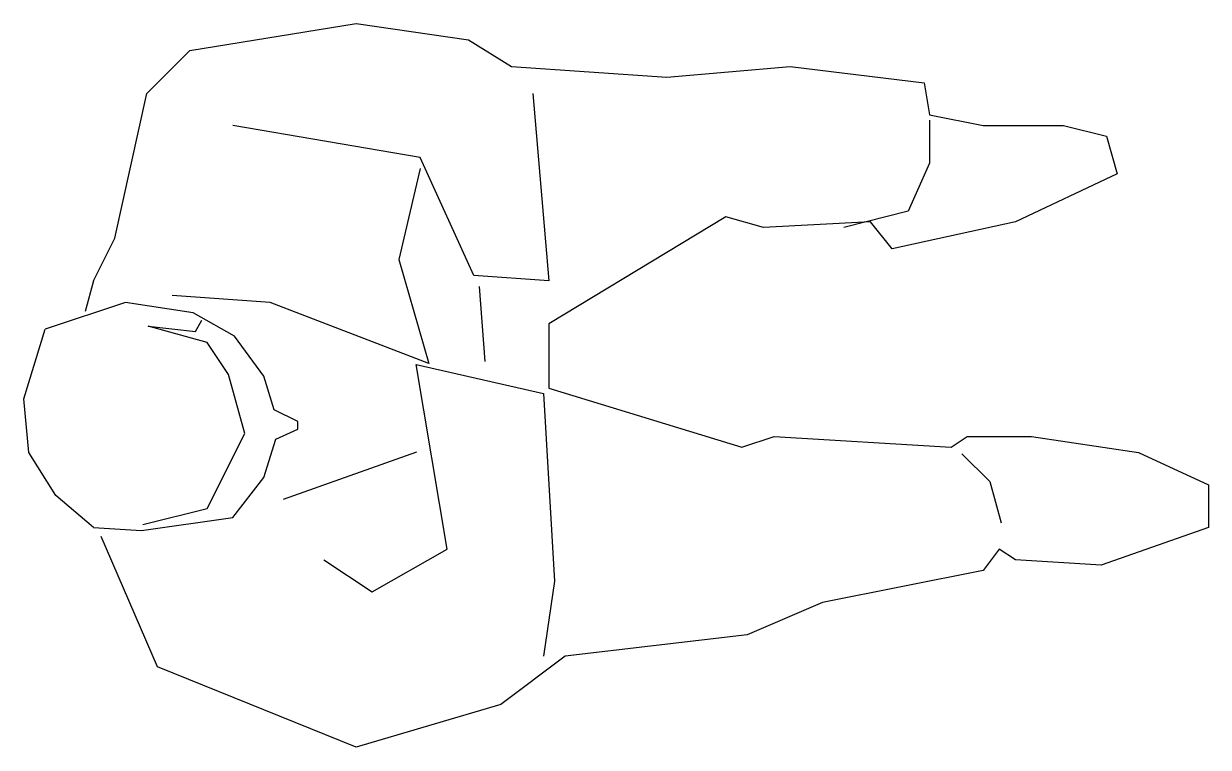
# Model space of a CAD drawing. Header units: millimetres. Extents: x -1484.39 to -1483.39, y 1860.48 to 1861.09.
import ezdxf

# ---------------------------------------------------------------- set-up
doc = ezdxf.new("R2010")
doc.units = ezdxf.units.MM
doc.header["$LTSCALE"] = 10
doc.layers.add('Humanos', color=2, linetype='Continuous')

msp = doc.modelspace()

# ---------------------------------------------------------------- linework, layer by layer
at = {"layer": 'Humanos'}
for p, q in [((-1484.2493, 1861.072), (-1484.1084, 1861.0948)), ((-1484.1084, 1861.0948), (-1484.013, 1861.0811)), ((-1484.013, 1861.0811), (-1483.9766, 1861.0584)), ((-1484.2857, 1861.0356), (-1484.2493, 1861.072)), ((-1483.9766, 1861.0584), (-1483.8448, 1861.0493)), ((-1483.8448, 1861.0493), (-1483.7402, 1861.0584)), ((-1483.7402, 1861.0584), (-1483.6266, 1861.0447)), ((-1484.3129, 1860.9128), (-1484.2857, 1861.0356)), ((-1483.6266, 1861.0447), (-1483.6221, 1861.0175)), ((-1483.6221, 1861.0175), (-1483.5766, 1861.0084)), ((-1483.5766, 1861.0084), (-1483.5084, 1861.0084)), ((-1483.5084, 1861.0084), (-1483.4721, 1860.9993)), ((-1483.4721, 1860.9993), (-1483.463, 1860.9674)), ((-1483.463, 1860.9674), (-1483.5493, 1860.9265)), ((-1483.7948, 1860.931), (-1483.9448, 1860.8401)), ((-1483.763, 1860.9219), (-1483.7948, 1860.931)), ((-1483.6721, 1860.9265), (-1483.763, 1860.9219)), ((-1483.6539, 1860.9037), (-1483.6721, 1860.9265)), ((-1483.5493, 1860.9265), (-1483.6539, 1860.9037)), ((-1484.3311, 1860.8765), (-1484.3129, 1860.9128)), ((-1484.3311, 1860.8765), (-1484.3382, 1860.8506)), ((-1484.1811, 1860.8583), (-1484.2643, 1860.864)), ((-1484.3902, 1860.7764), (-1484.372, 1860.8355)), ((-1484.2347, 1860.8243), (-1484.2847, 1860.838)), ((-1484.2847, 1860.838), (-1484.2446, 1860.8336)), ((-1484.2446, 1860.8336), (-1484.2391, 1860.8432)), ((-1483.9448, 1860.8401), (-1483.9448, 1860.7855)), ((-1484.2165, 1860.797), (-1484.2347, 1860.8243)), ((-1484.2028, 1860.747), (-1484.2165, 1860.797)), ((-1483.9448, 1860.7855), (-1483.7812, 1860.7355)), ((-1484.3857, 1860.7309), (-1484.3902, 1860.7764)), ((-1484.2347, 1860.6833), (-1484.2028, 1860.747)), ((-1483.7812, 1860.7355), (-1483.7539, 1860.7446)), ((-1483.7539, 1860.7446), (-1483.6039, 1860.7355)), ((-1483.6039, 1860.7355), (-1483.5903, 1860.7446)), ((-1483.5903, 1860.7446), (-1483.5357, 1860.7446)), ((-1483.5357, 1860.7446), (-1483.4448, 1860.7309)), ((-1484.3629, 1860.6945), (-1484.3857, 1860.7309)), ((-1483.5947, 1860.7299), (-1483.5711, 1860.7064)), ((-1483.4448, 1860.7309), (-1483.3857, 1860.7036)), ((-1483.5711, 1860.7064), (-1483.5613, 1860.6711)), ((-1483.3857, 1860.7036), (-1483.3857, 1860.6672)), ((-1484.3311, 1860.6672), (-1484.3629, 1860.6945)), ((-1484.2892, 1860.6697), (-1484.2347, 1860.6833)), ((-1483.3857, 1860.6672), (-1483.4766, 1860.6354)), ((-1484.2766, 1860.549), (-1484.3245, 1860.6596)), ((-1483.563, 1860.649), (-1483.5766, 1860.6308)), ((-1483.5493, 1860.6399), (-1483.563, 1860.649)), ((-1483.4766, 1860.6354), (-1483.5493, 1860.6399)), ((-1483.5766, 1860.6308), (-1483.713, 1860.6036)), ((-1483.713, 1860.6036), (-1483.7766, 1860.5763)), ((-1483.7766, 1860.5763), (-1483.9311, 1860.5581)), ((-1483.9311, 1860.5581), (-1483.9857, 1860.5171)), ((-1484.1084, 1860.4808), (-1484.2766, 1860.549)), ((-1483.9857, 1860.5171), (-1484.1084, 1860.4808))]:
    msp.add_line(p, q, dxfattribs=at)
for points in [[(-1483.9584, 1861.0356), (-1483.9448, 1860.8765), (-1484.0084, 1860.881), (-1484.0539, 1860.9811), (-1484.2129, 1861.0084)], [(-1483.6221, 1861.0129), (-1483.6221, 1860.9765), (-1483.6403, 1860.9356), (-1483.6948, 1860.9219)], [(-1484.0539, 1860.972), (-1484.072, 1860.8947), (-1484.0467, 1860.8063), (-1484.1811, 1860.8583)], [(-1484.0039, 1860.8719), (-1483.9993, 1860.8082)], [(-1484.1357, 1860.6399), (-1484.0948, 1860.6127), (-1484.0311, 1860.649), (-1484.0573, 1860.8056), (-1483.9493, 1860.7809), (-1483.9402, 1860.6218), (-1483.9493, 1860.5581)], [(-1484.17, 1860.6913), (-1484.0568, 1860.7316)]]:
    msp.add_lwpolyline(points, dxfattribs=at)
at = {"layer": 'Humanos', "flags": 128}
msp.add_lwpolyline([(-1484.3311, 1860.6672), (-1484.2903, 1860.6647), (-1484.2128, 1860.6759), (-1484.1865, 1860.7096), (-1484.1765, 1860.7421), (-1484.1578, 1860.7508), (-1484.1578, 1860.7571), (-1484.1778, 1860.7671), (-1484.1865, 1860.7958), (-1484.2115, 1860.8295), (-1484.2465, 1860.8495), (-1484.304, 1860.8582), (-1484.372, 1860.8355)], dxfattribs=at)

doc.saveas('drawing.dxf')
